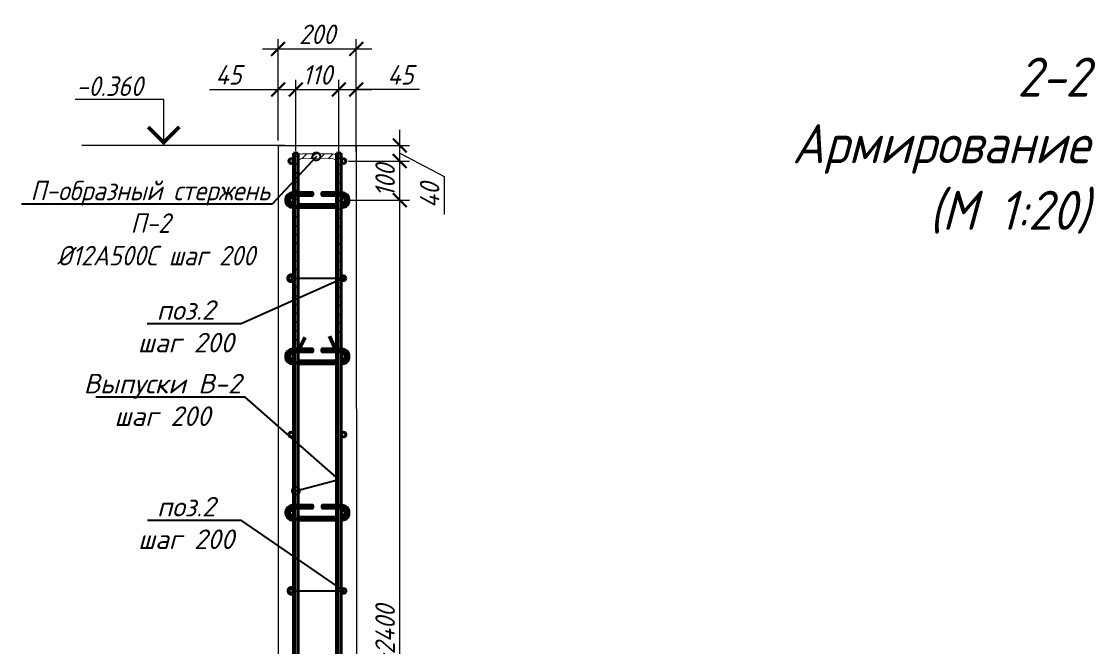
# Model space of a CAD drawing. Header units: millimetres. Extents: x 504091 to 2165846, y 135022 to 442887.
# Drawn here: x 1402219 to 1404967, y 228999 to 230601 of the extents above; entities that cross this region are included whole.
import ezdxf
from ezdxf import colors
from ezdxf.entities.mleader import LeaderData, LeaderLine
from ezdxf.math import Vec2, Vec3

# ---------------------------------------------------------------- set-up
doc = ezdxf.new("R2010")
doc.units = ezdxf.units.MM
doc.layers.get('Defpoints').update_dxf_attribs({"color": 255})
doc.layers.add('!Defpoints', color=255, linetype='Continuous', lineweight=5, plot=False)
for name, color, linetype, lineweight in [('Аннотация', 7, 'Continuous', 9), ('Арматура 12', 26, 'Continuous', 50), ('КР_Арматура 12', 174, 'Continuous', 40), ('Монолит тонкий', 204, 'Continuous', 9), ('Размер', 7, 'Continuous', 13), ('размеры', 7, 'Continuous', 9), ('Размеры КР', 164, 'Continuous', 9)]:
    doc.layers.add(name, color=color, linetype=linetype, lineweight=lineweight)
doc.styles.add('GOST 2.304_new', font='isocpeur.ttf', dxfattribs={"width": 0.9, "oblique": 15})
doc.dimstyles.new('SPDS 1_20', dxfattribs={"dimscale": 20, "dimtxt": 2.5, "dimasz": 1.77, "dimexe": 1.25, "dimexo": 0.625, "dimtad": 1, "dimdec": 0, "dimrnd": 0.001, "dimtxsty": 'GOST 2.304_new', "dimblk": 'ARCHTICK', "dimcen": 2.5, "dimdle": 2, "dimclrt": 256, "dimadec": 0, "dimazin": 2, "dimtfac": 0.75, "dimtdec": 0, "dimtmove": 1, "dimatfit": 3, "dimfxl": 0, "dimtolj": 1, "dimlwd": 9, "dimlwe": 9, "dimarcsym": 0})

# ---------------------------------------------------------------- blocks, each defined once
blk = doc.blocks.new('_DotSmall')
at = {"color": 0, "linetype": 'ByBlock', "lineweight": 35, "const_width": 0.5}
blk.add_lwpolyline([(-0.0625, 0, 1), (0.0625, 0, 1)], format="xyb", close=True, dxfattribs=at)
blk = doc.blocks.new('_ArchTick')
at = {"color": 0, "linetype": 'ByBlock', "const_width": 0.15}
blk.add_lwpolyline([(-0.5, -0.5), (0.5, 0.5)], dxfattribs=at)
blk = doc.blocks.new('*D3925')
at = {"layer": 'Defpoints', "color": 0, "lineweight": 20, "transparency": 16777216}
for p in [(1403043, 230144.3), (1403186.8, 230144.3), (1403043.6, 227744.3)]:
    blk.add_point(p, dxfattribs=at)
at = {"layer": 'Размеры КР', "color": 0, "lineweight": 9, "transparency": 16777216}
for p, q in [((1403186.8, 227704.3), (1403186.8, 230184.3)), ((1403055.5, 230144.3), (1403211.8, 230144.3)), ((1403056.1, 227744.3), (1403211.8, 227744.3))]:
    blk.add_line(p, q, dxfattribs=at)
at = {"layer": 'Размеры КР', "color": 0, "lineweight": 9, "transparency": 16777216, "xscale": 35.4, "yscale": 35.4, "zscale": 35.4}
for p, rotation in [((1403186.8, 230144.3), 90), ((1403186.8, 227744.3), 270)]:
    blk.add_blockref('_ArchTick', p, dxfattribs=dict(at, rotation=rotation))
at = {"layer": 'Размеры КР', "lineweight": 20, "transparency": 16777216, "insert": (1403149.3, 228944.3), "char_height": 50, "attachment_point": 5, "rotation": 90, "style": 'GOST 2.304_new'}
blk.add_mtext('\\A1;200х12=2400', dxfattribs=at)
blk = doc.blocks.new('*D3926')
at = {"layer": 'Defpoints', "color": 0, "lineweight": 20, "transparency": 16777216}
for p in [(1403043, 230244.3), (1403186.8, 230244.3), (1403043, 230144.3)]:
    blk.add_point(p, dxfattribs=at)
at = {"layer": 'Размеры КР', "color": 0, "lineweight": 9, "transparency": 16777216}
for p, q in [((1403186.8, 230104.3), (1403186.8, 230284.3)), ((1403055.5, 230244.3), (1403211.8, 230244.3)), ((1403055.5, 230144.3), (1403211.8, 230144.3))]:
    blk.add_line(p, q, dxfattribs=at)
at = {"layer": 'Размеры КР', "color": 0, "lineweight": 9, "transparency": 16777216, "xscale": 35.4, "yscale": 35.4, "zscale": 35.4}
for p, rotation in [((1403186.8, 230244.3), 90), ((1403186.8, 230144.3), 270)]:
    blk.add_blockref('_ArchTick', p, dxfattribs=dict(at, rotation=rotation))
at = {"layer": 'Размеры КР', "lineweight": 20, "transparency": 16777216, "insert": (1403149.3, 230194.3), "char_height": 50, "attachment_point": 5, "rotation": 90, "style": 'GOST 2.304_new'}
blk.add_mtext('\\A1;100', dxfattribs=at)
blk = doc.blocks.new('*D3927')
at = {"layer": 'Defpoints', "color": 0, "lineweight": 20, "transparency": 16777216}
for p in [(1403047.9, 230284.2), (1403186.8, 230284.2), (1403043, 230244.3)]:
    blk.add_point(p, dxfattribs=at)
at = {"layer": 'Размеры КР', "color": 0, "lineweight": 9, "transparency": 16777216}
for p, q in [((1403186.8, 230204.3), (1403186.8, 230324.2)), ((1403060.4, 230284.2), (1403211.8, 230284.2)), ((1403186.8, 230264.3), (1403300.7, 230204.7)), ((1403055.5, 230244.3), (1403211.8, 230244.3)), ((1403300.7, 230204.7), (1403300.7, 230107.8))]:
    blk.add_line(p, q, dxfattribs=at)
at = {"layer": 'Размеры КР', "color": 0, "lineweight": 9, "transparency": 16777216, "xscale": 35.4, "yscale": 35.4, "zscale": 35.4}
for p, rotation in [((1403186.8, 230284.2), 90), ((1403186.8, 230244.3), 270)]:
    blk.add_blockref('_ArchTick', p, dxfattribs=dict(at, rotation=rotation))
at = {"layer": 'Размеры КР', "lineweight": 20, "transparency": 16777216, "insert": (1403263.2, 230156.3), "char_height": 50, "attachment_point": 5, "rotation": 90, "style": 'GOST 2.304_new'}
blk.add_mtext('\\A1;40', dxfattribs=at)
blk = doc.blocks.new('*D3928')
at = {"layer": 'Defpoints', "color": 0, "lineweight": 20, "transparency": 16777216}
for p in [(1402920.7, 230427.4), (1402875.5, 230284.2), (1402920.7, 230257)]:
    blk.add_point(p, dxfattribs=at)
at = {"layer": 'Размеры КР', "color": 0, "lineweight": 9, "transparency": 16777216}
for p, q in [((1402875.5, 230296.7), (1402875.5, 230452.4)), ((1402920.7, 230269.5), (1402920.7, 230452.4)), ((1402700.2, 230427.4), (1402875.5, 230427.4)), ((1402835.5, 230427.4), (1402960.7, 230427.4))]:
    blk.add_line(p, q, dxfattribs=at)
at = {"layer": 'Размеры КР', "color": 0, "lineweight": 9, "transparency": 16777216, "xscale": 35.4, "yscale": 35.4, "zscale": 35.4, "rotation": 180}
blk.add_blockref('_ArchTick', (1402875.5, 230427.4), dxfattribs=at)
at = {"layer": 'Размеры КР', "color": 0, "lineweight": 9, "transparency": 16777216, "xscale": 35.4, "yscale": 35.4, "zscale": 35.4}
blk.add_blockref('_ArchTick', (1402920.7, 230427.4), dxfattribs=at)
at = {"layer": 'Размеры КР', "lineweight": 20, "transparency": 16777216, "insert": (1402748.6, 230464.9), "char_height": 50, "attachment_point": 5, "style": 'GOST 2.304_new'}
blk.add_mtext('\\A1;45', dxfattribs=at)
blk = doc.blocks.new('*D3929')
at = {"layer": 'Defpoints', "color": 0, "lineweight": 20, "transparency": 16777216}
for p in [(1403030.7, 230427.4), (1402920.7, 230257), (1403030.7, 230255.6)]:
    blk.add_point(p, dxfattribs=at)
at = {"layer": 'Размеры КР', "color": 0, "lineweight": 9, "transparency": 16777216}
for p, q in [((1402920.7, 230269.5), (1402920.7, 230452.4)), ((1403030.7, 230268.1), (1403030.7, 230452.4)), ((1402880.7, 230427.4), (1403070.7, 230427.4))]:
    blk.add_line(p, q, dxfattribs=at)
at = {"layer": 'Размеры КР', "color": 0, "lineweight": 9, "transparency": 16777216, "xscale": 35.4, "yscale": 35.4, "zscale": 35.4, "rotation": 180}
blk.add_blockref('_ArchTick', (1402920.7, 230427.4), dxfattribs=at)
at = {"layer": 'Размеры КР', "color": 0, "lineweight": 9, "transparency": 16777216, "xscale": 35.4, "yscale": 35.4, "zscale": 35.4}
blk.add_blockref('_ArchTick', (1403030.7, 230427.4), dxfattribs=at)
at = {"layer": 'Размеры КР', "lineweight": 20, "transparency": 16777216, "insert": (1402975.7, 230464.9), "char_height": 50, "attachment_point": 5, "style": 'GOST 2.304_new'}
blk.add_mtext('\\A1;110', dxfattribs=at)
blk = doc.blocks.new('*D3930')
at = {"layer": 'Defpoints', "color": 0, "lineweight": 20, "transparency": 16777216}
for p in [(1403075.5, 230427.4), (1403030.7, 230255.6), (1403075.5, 230255.6)]:
    blk.add_point(p, dxfattribs=at)
at = {"layer": 'Размеры КР', "color": 0, "lineweight": 9, "transparency": 16777216}
for p, q in [((1403030.7, 230268.1), (1403030.7, 230452.4)), ((1403075.5, 230268.1), (1403075.5, 230452.4)), ((1402990.7, 230427.4), (1403115.5, 230427.4)), ((1403237.1, 230427.4), (1403075.5, 230427.4))]:
    blk.add_line(p, q, dxfattribs=at)
at = {"layer": 'Размеры КР', "color": 0, "lineweight": 9, "transparency": 16777216, "xscale": 35.4, "yscale": 35.4, "zscale": 35.4, "rotation": 180}
blk.add_blockref('_ArchTick', (1403030.7, 230427.4), dxfattribs=at)
at = {"layer": 'Размеры КР', "color": 0, "lineweight": 9, "transparency": 16777216, "xscale": 35.4, "yscale": 35.4, "zscale": 35.4}
blk.add_blockref('_ArchTick', (1403075.5, 230427.4), dxfattribs=at)
at = {"layer": 'Размеры КР', "lineweight": 20, "transparency": 16777216, "insert": (1403188.7, 230464.9), "char_height": 50, "attachment_point": 5, "style": 'GOST 2.304_new'}
blk.add_mtext('\\A1;45', dxfattribs=at)
blk = doc.blocks.new('*D3931')
at = {"layer": 'Defpoints', "color": 0, "lineweight": 20, "transparency": 16777216}
for p in [(1403075.5, 230531.2), (1402875.5, 230345.9), (1403075.5, 230345.9)]:
    blk.add_point(p, dxfattribs=at)
at = {"layer": 'Размеры КР', "color": 0, "lineweight": 9, "transparency": 16777216}
for p, q in [((1402875.5, 230358.4), (1402875.5, 230556.2)), ((1403075.5, 230358.4), (1403075.5, 230556.2)), ((1402835.5, 230531.2), (1403115.5, 230531.2))]:
    blk.add_line(p, q, dxfattribs=at)
at = {"layer": 'Размеры КР', "color": 0, "lineweight": 9, "transparency": 16777216, "xscale": 35.4, "yscale": 35.4, "zscale": 35.4, "rotation": 180}
blk.add_blockref('_ArchTick', (1402875.5, 230531.2), dxfattribs=at)
at = {"layer": 'Размеры КР', "color": 0, "lineweight": 9, "transparency": 16777216, "xscale": 35.4, "yscale": 35.4, "zscale": 35.4}
blk.add_blockref('_ArchTick', (1403075.5, 230531.2), dxfattribs=at)
at = {"layer": 'Размеры КР', "lineweight": 20, "transparency": 16777216, "insert": (1402975.5, 230568.7), "char_height": 50, "attachment_point": 5, "style": 'GOST 2.304_new'}
blk.add_mtext('\\A1;200', dxfattribs=at)

msp = doc.modelspace()

# ---------------------------------------------------------------- hatches: boundary and pattern name
at = {"layer": 'Размер', "lineweight": 13, "transparency": 33554687}
h = msp.add_hatch(dxfattribs=at)
h.set_pattern_fill('ANSI31', color=256, scale=5)
h.set_pattern_definition([(45, (247269.266, -248.776), (-11.22532015, 11.22532015), [])])
edge = h.paths.add_edge_path()
edge.add_line((1402937.7418, 230262.6724), (1403013.537, 230262.6724))
edge.add_arc((1403013.537, 230240.7724), 21.9, 360, 450, ccw=False)
edge.add_line((1403035.437, 230240.7724), (1403036.7796, 229756.5703))
edge.add_line((1403036.7796, 229756.5703), (1403024.7796, 229756.5431))
edge.add_line((1403024.7796, 229756.5431), (1403023.437, 230240.7724))
edge.add_arc((1403013.537, 230240.7724), 9.9, 360, 450)
edge.add_line((1403013.537, 230250.6724), (1402937.7418, 230250.6724))
edge.add_arc((1402937.7418, 230240.7724), 9.9, 450, 540)
edge.add_line((1402927.8418, 230240.7724), (1402926.7796, 229756.5723))
edge.add_line((1402926.7796, 229756.5723), (1402914.7796, 229756.57))
edge.add_line((1402914.7796, 229756.57), (1402915.8418, 230240.7724))
edge.add_arc((1402937.7418, 230240.7724), 21.9, 450, 540, ccw=False)

# ---------------------------------------------------------------- linework, layer by layer
at = {"layer": '!Defpoints', "lineweight": 15, "ltscale": 100}
msp.add_line((1402921.6309, 227448.3169), (1402920.7458, 230264.1565), dxfattribs=at)
msp.add_lwpolyline([(1403055.6309, 227444.3349, -0.414213562), (1403031.6309, 227468.3349), (1403030.7465, 230264.1565)], format="xyb", dxfattribs=at)
at = {"layer": 'Арматура 12', "lineweight": 53, "ltscale": 20}
for p, q in [((1402926.5201, 229756.57), (1402944.3578, 229793.5894)), ((1403024.7796, 229756.5433), (1403006.8338, 229795.8137))]:
    msp.add_line(p, q, dxfattribs=at)
msp.add_lwpolyline([(1402914.7796, 229756.57, 2, 2, 0), (1402915.8418, 230240.7724, 2, 2, -0.414213562), (1402937.7418, 230262.6724, 2, 2, 0), (1403013.537, 230262.6724, 2, 2, -0.414213562), (1403035.437, 230240.7724, 2, 2, 0), (1403036.7796, 229756.5703, 2, 2, 0), (1403024.7796, 229756.5433, 2, 2, 0), (1403023.437, 230240.7724, 2, 2, 0.414213562), (1403013.537, 230250.6724, 2, 2, 0), (1402937.7418, 230250.6724, 2, 2, 0.414213562), (1402927.8418, 230240.7724, 2, 2, 0), (1402926.7796, 229756.57, 0, 0, 0)], format="xyseb", close=True, dxfattribs=at)
for points in [[(1402914.9599, 230125.9267), (1402913.4599, 230125.9267, -0.414213562), (1402896.9599, 230142.4267), (1402896.9599, 230146.272, -0.414213562), (1402913.4599, 230162.772), (1402962.3898, 230162.772), (1402962.3898, 230156.772), (1402913.4599, 230156.772, 0.414213562), (1402902.9599, 230146.272), (1402902.9599, 230142.4267, 0.414213562), (1402913.4599, 230131.9267), (1402914.9599, 230131.9267)], [(1403036.9599, 230132.0323, 0.460305877), (1403048.9599, 230142.4267), (1403048.9599, 230146.272, 0.414213562), (1403038.4599, 230156.772), (1402989.5442, 230156.772), (1402989.5442, 230162.772), (1403038.4599, 230162.772, -0.414213562), (1403054.9599, 230146.272), (1403054.9599, 230142.4267, -0.441038441), (1403036.9599, 230125.9779, -0.242110317)], [(1402914.9599, 229725.9267), (1402913.4599, 229725.9267, -0.414213562), (1402896.9599, 229742.4267), (1402896.9599, 229746.272, -0.414213562), (1402913.4599, 229762.772), (1402962.3898, 229762.772), (1402962.3898, 229756.772), (1402913.4599, 229756.772, 0.414213562), (1402902.9599, 229746.272), (1402902.9599, 229742.4267, 0.414213562), (1402913.4599, 229731.9267), (1402914.9599, 229731.9267)], [(1403036.9599, 229732.0323, 0.460305877), (1403048.9599, 229742.4267), (1403048.9599, 229746.272, 0.414213562), (1403038.4599, 229756.772), (1402989.5442, 229756.772), (1402989.5442, 229762.772), (1403038.4599, 229762.772, -0.414213562), (1403054.9599, 229746.272), (1403054.9599, 229742.4267, -0.441038441), (1403036.9599, 229725.9779, -0.242110317)], [(1402915.0773, 229325.9267), (1402913.5773, 229325.9267, -0.414213562), (1402897.0773, 229342.4267), (1402897.0773, 229346.272, -0.414213562), (1402913.5773, 229362.772), (1402962.5072, 229362.772), (1402962.5072, 229356.772), (1402913.5773, 229356.772, 0.414213562), (1402903.0773, 229346.272), (1402903.0773, 229342.4267, 0.414213562), (1402913.5773, 229331.9267), (1402915.0773, 229331.9267)], [(1403037.0773, 229332.0323, 0.460305877), (1403049.0773, 229342.4267), (1403049.0773, 229346.272, 0.414213562), (1403038.5773, 229356.772), (1402989.6617, 229356.772), (1402989.6617, 229362.772), (1403038.5773, 229362.772, -0.414213562), (1403055.0773, 229346.272), (1403055.0773, 229342.4267, -0.441038441), (1403037.0773, 229325.9779, -0.242110317)]]:
    msp.add_lwpolyline(points, format="xyb", dxfattribs=at)
for points in [[(1402926.9599, 230131.9267), (1403024.9599, 230131.9267), (1403024.9599, 230125.9267), (1402926.9599, 230125.9267)], [(1402926.9599, 229731.9267), (1403024.9599, 229731.9267), (1403024.9599, 229725.9267), (1402926.9599, 229725.9267)], [(1402927.0773, 229331.9267), (1403025.0773, 229331.9267), (1403025.0773, 229325.9267), (1402927.0773, 229325.9267)]]:
    msp.add_lwpolyline(points, close=True, dxfattribs=at)
at = {"layer": 'КР_Арматура 12', "ltscale": 12}
for p, q in [((1402914.7465, 230264.1565), (1402926.7465, 230264.1565)), ((1403024.7465, 230264.1565), (1403036.7465, 230264.1603))]:
    msp.add_line(p, q, dxfattribs=at)
for points in [[(1402914.7465, 230264.1565), (1402915.6309, 227468.3349, 0.414213562), (1402945.6309, 227438.3349)], [(1402945.6309, 227450.3349, -0.414213562), (1402927.6309, 227468.3349), (1402926.7465, 230264.1565)], [(1403024.7465, 230264.1565), (1403025.6309, 227468.3349, 0.414213562), (1403055.6309, 227438.3349)], [(1403055.6309, 227450.3349, -0.414213562), (1403037.6309, 227468.3349), (1403036.7465, 230264.1565)]]:
    msp.add_lwpolyline(points, format="xyb", dxfattribs=at)
for centre in [(1402908.9599, 230244.3493), (1403042.9599, 230244.3493), (1402908.9599, 230144.3493), (1403042.9599, 230144.3493), (1402908.8424, 229944.3493), (1403042.8424, 229944.3493), (1402908.9599, 229744.3493), (1403042.9599, 229744.3493), (1402909.0186, 229544.3492), (1403043.0186, 229544.3492), (1402909.0773, 229344.3493), (1403043.0773, 229344.3493), (1402909.136, 229144.3493), (1403043.136, 229144.3493)]:
    msp.add_circle(centre, 6, dxfattribs=at)
at = {"layer": 'Монолит тонкий', "lineweight": 15, "ltscale": 100}
for p, q in [((1402875.5211, 230284.1565), (1402876.6309, 227694.1565)), ((1402875.5211, 230284.1565), (1403075.5211, 230284.1565)), ((1403075.5211, 230284.1565), (1403076.6309, 227694.1565))]:
    msp.add_line(p, q, dxfattribs=at)
at = {"layer": 'размеры', "ltscale": 50}
msp.add_line((1402893.0809, 230284.1565), (1402373.3853, 230284.1565), dxfattribs=at)
msp.add_lwpolyline([(1402582.9292, 230284.9565), (1402582.9292, 230401.8779), (1402356.0806, 230401.8779)], dxfattribs=at)
at = {"layer": 'размеры', "ltscale": 50, "const_width": 9.6}
msp.add_lwpolyline([(1402542.9292, 230331.7447), (1402582.9292, 230291.7447), (1402622.9292, 230331.7447)], dxfattribs=at)

# ---------------------------------------------------------------- texts
at = {"layer": 'Аннотация', "lineweight": 9, "insert": (1404951.2506, 230509.2832), "char_height": 100, "attachment_point": 3, "line_spacing_factor": 1.022766, "style": 'GOST 2.304_new'}
msp.add_mtext_dynamic_manual_height_columns('2-2\\PАрмирование  \\P(М 1:20)', width=1780.878636, gutter_width=1000, heights=[793.4837], dxfattribs=at)
at = {"layer": 'размеры', "ltscale": 50, "style": 'GOST 2.304_new', "oblique": 15, "width": 0.9}
msp.add_text('-0.360', height=50, dxfattribs=at).set_placement((1402359.4619, 230410.8672))

# ---------------------------------------------------------------- dimensions: what is measured, and where the dimension line sits
at = {"layer": 'Размеры КР', "lineweight": 20}
for base, p1, p2, picture, middle in [((1403075.5333, 230531.1841), (1402875.5211, 230345.89), (1403075.5333, 230345.89), '*D3931', (1402975.5272, 230568.6841)), ((1403030.7492, 230427.4271), (1402920.7481, 230257.0379), (1403030.7492, 230255.6242), '*D3929', (1402975.7486, 230464.9271))]:
    dim = msp.add_linear_dim(base=base, p1=p1, p2=p2, dimstyle='SPDS 1_20', dxfattribs=at)
    dim.commit()
    dim.dimension.update_dxf_attribs({"geometry": picture, "text_midpoint": middle})
for base, p1, p2, picture, middle in [((1402920.7481, 230427.4271), (1402875.5211, 230284.1565), (1402920.7481, 230257.0379), '*D3928', (1402748.6344, 230441.4021)), ((1403075.5333, 230427.4271), (1403030.7492, 230255.6242), (1403075.5333, 230255.6434), '*D3930', (1403188.6515, 230446.6049))]:
    dim = msp.add_linear_dim(base=base, p1=p1, p2=p2, dimstyle='SPDS 1_20', dxfattribs=at)
    dim.commit()
    dim.dimension.update_dxf_attribs({"geometry": picture, "text_midpoint": middle, "dimtype": 160})
for base, p1, p2, picture, middle in [((1403186.8074, 230284.1565), (1403042.9599, 230244.3493), (1403047.8856, 230284.1565), '*D3927', (1403300.6713, 230192.2023)), ((1403186.8074, 230244.3493), (1403042.9599, 230144.3493), (1403042.9599, 230244.3493), '*D3926', (1403186.8074, 230194.3493))]:
    dim = msp.add_linear_dim(base=base, p1=p1, p2=p2, angle=90, dimstyle='SPDS 1_20', dxfattribs=at)
    dim.commit()
    dim.dimension.update_dxf_attribs({"geometry": picture, "text_midpoint": middle, "dimtype": 160})
dim = msp.add_linear_dim(base=(1403186.8074, 230144.3493), p1=(1403043.6309, 227744.3493), p2=(1403042.9599, 230144.3493), angle=90, text='200х12=<>', dimstyle='SPDS 1_20', dxfattribs=at)
dim.commit()
dim.dimension.update_dxf_attribs({"geometry": '*D3925', "text_midpoint": (1403149.3074, 228944.3493)})

# ---------------------------------------------------------------- leaders
at = {"layer": 'Размер', "ltscale": 20}
ml = msp.add_multileader_mtext('Standard', dxfattribs=at)
ml.set_content('\\A1;П-образный стержень П-2\\P %%C12А500С шаг 200', color=256, style='GOST 2.304_new')
ml.set_leader_properties()
ml.set_arrow_properties(name='DOTSMALL')
ml.build(insert=Vec2(0, 0))
ml.multileader.update_dxf_attribs({"text_left_attachment_type": 6, "text_right_attachment_type": 6, "arrow_head_size": 40})
ctx = ml.context
ctx.base_point, ctx.char_height, ctx.arrow_head_size, ctx.landing_gap_size, ctx.plane_origin = Vec3(1402245.1819, 230133.8904), 50, 40, 0, Vec3(1405584.2115, 260194.9591)
ctx.left_attachment, ctx.right_attachment, ctx.text_align_type = 6, 6, 1
notes = []
notes.append((ctx, [(1, (1, 1, 0), (1402860.1692, 230133.8904), (-1, 0), 8, [(0, [(1402973.4154, 230256.1148)], 0, [])])]))
ctx.mtext.insert, ctx.mtext.width, ctx.mtext.alignment, ctx.mtext.flow_direction = Vec3(1402548.6756, 230193.8904), 627.027399, 2, 5
ml = msp.add_multileader_mtext('Standard', dxfattribs=at)
ml.set_content('\\A1;{\\W1;поз.2\\Pшаг 200}', color=256, style='GOST 2.304_new')
ml.set_leader_properties()
ml.set_arrow_properties(name='DOTSMALL')
ml.build(insert=Vec2(0, 0))
ml.multileader.update_dxf_attribs({"text_left_attachment_type": 6, "text_right_attachment_type": 6, "dogleg_length": 4, "arrow_head_size": 40})
ctx = ml.context
ctx.base_point, ctx.char_height, ctx.arrow_head_size, ctx.landing_gap_size, ctx.plane_origin = Vec3(1402505.5089, 229828.0069), 50, 40, 0, Vec3(1448420.9011, 520730.1693)
ctx.left_attachment, ctx.right_attachment, ctx.text_align_type = 6, 6, 1
notes.append((ctx, [(1, (1, 1, 0), (1402781.2846, 229828.0069), (-1, 0), 8, [(0, [(1402908.8424, 229944.3493), (1403042.8424, 229944.3493)], 0, [])])]))
ctx.mtext.insert, ctx.mtext.width, ctx.mtext.alignment, ctx.mtext.flow_direction = Vec3(1402639.3968, 229888.0069), 511.854399, 2, 5
ml = msp.add_multileader_mtext('Standard', dxfattribs=at)
ml.set_content('\\A1;{\\W1;Выпуски В-2\\Pшаг 200}', color=256, style='GOST 2.304_new')
ml.set_leader_properties()
ml.set_arrow_properties(name='DOTSMALL')
ml.build(insert=Vec2(0, 0))
ml.multileader.update_dxf_attribs({"text_left_attachment_type": 6, "text_right_attachment_type": 6, "dogleg_length": 4, "arrow_head_size": 40})
ctx = ml.context
ctx.base_point, ctx.char_height, ctx.arrow_head_size, ctx.landing_gap_size, ctx.plane_origin = Vec3(1402376.1502, 229639.7104), 50, 40, 0, Vec3(1446772.9713, 520146.1951)
ctx.left_attachment, ctx.right_attachment, ctx.text_align_type = 6, 6, 1
notes.append((ctx, [(1, (1, 1, 0), (1402790.9451, 229639.7104), (-1, 0), 8, [(1, [(1402921.062, 229400.122), (1403031.0558, 229429.718)], 0, [])])]))
ctx.mtext.insert, ctx.mtext.width, ctx.mtext.alignment, ctx.mtext.flow_direction = Vec3(1402579.5476, 229699.7104), 511.854399, 2, 5
ml = msp.add_multileader_mtext('Standard', dxfattribs=at)
ml.set_content('\\A1;{\\W1;поз.2\\Pшаг 200}', color=256, style='GOST 2.304_new')
ml.set_leader_properties()
ml.set_arrow_properties(name='DOTSMALL')
ml.build(insert=Vec2(0, 0))
ml.multileader.update_dxf_attribs({"text_left_attachment_type": 6, "text_right_attachment_type": 6, "dogleg_length": 4, "arrow_head_size": 40})
ctx = ml.context
ctx.base_point, ctx.char_height, ctx.arrow_head_size, ctx.landing_gap_size, ctx.plane_origin = Vec3(1402506.2974, 229324.8275), 50, 40, 0, Vec3(1448421.6895, 519930.1693)
ctx.left_attachment, ctx.right_attachment, ctx.text_align_type = 6, 6, 1
notes.append((ctx, [(1, (1, 1, 0), (1402782.0731, 229324.8275), (-1, 0), 8, [(0, [(1402909.6309, 229144.3493), (1403043.6309, 229144.3493)], 0, [])])]))
ctx.mtext.insert, ctx.mtext.width, ctx.mtext.alignment, ctx.mtext.flow_direction = Vec3(1402640.1852, 229384.8275), 511.854399, 2, 5
for ctx, leaders in notes:
    for number, flags, end, landing, length, lines in leaders:
        leader = LeaderData()
        leader.index, (leader.has_last_leader_line, leader.has_dogleg_vector, leader.attachment_direction) = number, flags
        leader.last_leader_point, leader.dogleg_vector, leader.dogleg_length = Vec3(end), Vec3(landing), length
        for number, points, colour, breaks in lines:
            line = LeaderLine()
            line.index, line.vertices, line.color, line.breaks = number, Vec3.list(points), colors.encode_raw_color(colour), breaks
            leader.lines.append(line)
        ctx.leaders.append(leader)

doc.saveas('drawing.dxf')
